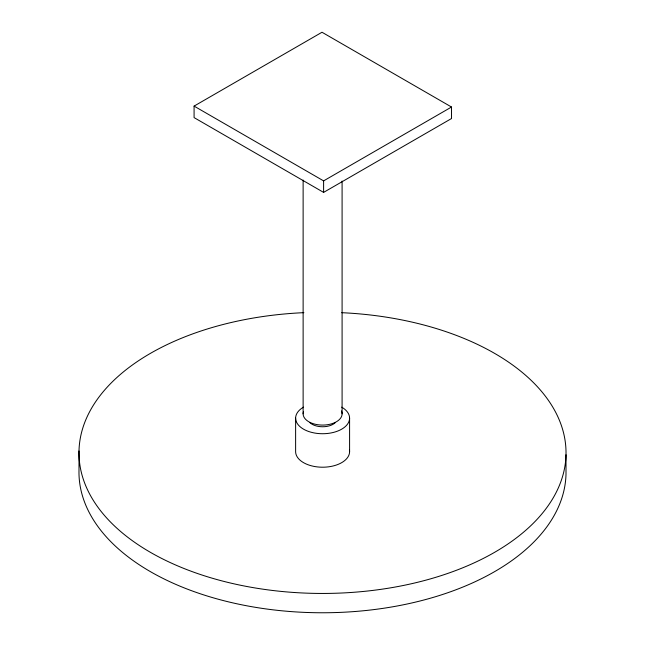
<?xml version="1.0" encoding="UTF-8"?>
<svg xmlns="http://www.w3.org/2000/svg" width="645" height="645" viewBox="0 0 645 645"><rect width="100%" height="100%" fill="white"/><g stroke="black" fill="none" stroke-linecap="round" stroke-linejoin="round"><path stroke-width="0.97" d="M194.081 106.102L322 32.25L451.524 107.03L451.524 118.535L323.605 192.387L194.081 117.608L194.081 106.102L323.605 180.882L451.524 107.03M566.004 454.741L566.004 474.059A243.528 140.602 0 0 1 319.227 612.75A243.528 140.602 0 0 1 78.996 470.269L78.996 450.96M349.59 418.154L349.59 451.629M342.092 181.068L342.092 413.832M323.605 180.882L323.605 192.387M303.126 180.06L303.126 413.832M295.62 418.154L295.62 451.629A26.985 15.577 0 0 0 324.016 467.19A26.985 15.577 0 0 0 349.445 450M341.697 312.688A243.528 140.602 0 0 1 530.029 526.417A243.528 140.602 0 0 1 114.681 526.143A243.528 140.602 0 0 1 303.876 312.664M341.423 410.921A19.479 11.247 0 0 1 323.451 425.071A19.479 11.247 0 0 1 303.424 411.873M335.513 422.459A14.9 8.603 0 0 1 309.705 422.459M341.689 407.14A26.985 15.577 0 0 1 341.689 429.167A26.985 15.577 0 0 1 303.529 429.167A26.985 15.577 0 0 1 303.529 407.14"/></g></svg>
